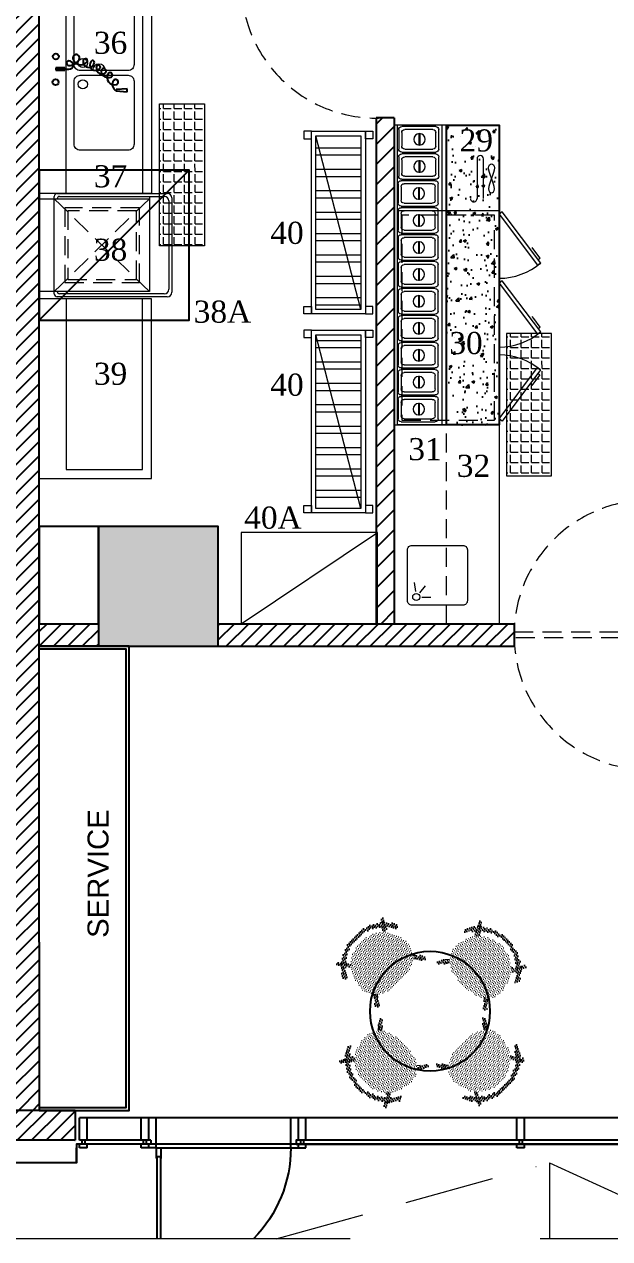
# Model space of a CAD drawing. Header units: millimetres. Extents: x 60271 to 65257, y 2062 to 12046.
# Drawn here: x 60818 to 61209, y 10680 to 11491 of the extents above; entities that cross this region are included whole.
import ezdxf

# ---------------------------------------------------------------- set-up
doc = ezdxf.new("R2010")
doc.units = ezdxf.units.MM
for name, pattern in [('DASHED', [19.05, 12.7, -6.35]), ('HIDDENX2', [19.05, 12.7, -6.35]), ('OUT LINE BUILDING$0$( Border )', [21, 6, -3, 6, -3, 0, -3])]:
    doc.linetypes.add(name, pattern=pattern)
for name, color, linetype, lineweight in [('1 LI object floor plan', 8, 'Continuous', 18), ('312M_Mutfak1', 163, 'Continuous', 18), ('FURNITURE', 134, 'Continuous', 25), ('HIDDEN', 8, 'OUT LINE BUILDING$0$( Border )', 13), ('p_tarama', 251, 'Continuous', 15), ('p_ölçü', 40, 'Continuous', 15), ('STORAGE SHELVES', 7, 'Continuous', 15), ('t_mutfak ekipmanları', 167, 'Continuous', 18), ('TXT', 3, 'Continuous', 25)]:
    doc.layers.add(name, color=color, linetype=linetype, lineweight=lineweight)
doc.layers.add('2 F oak 52', color=7, linetype='Continuous', true_color=0xf6d39b)
doc.layers.add('WINDOW', color=7, linetype='Continuous', true_color=0x0059b3)
doc.layers.add('2 FL shadow 5', color=251, linetype='Continuous', lineweight=9, true_color=0x505050)
for name, color, linetype in [('41544Çizgi', 7, 'Continuous'), ('A2-1-00-000 - Level 18', 1, 'Continuous'), ('COLUMNS', 8, 'Continuous'), ('RENDER', 5, 'Continuous'), ('t_yazi', 144, 'Continuous')]:
    doc.layers.add(name, color=color, linetype=linetype)
doc.styles.add('SAS', font='sanss___.ttf')
doc.styles.add('YAZI', font='times.ttf', dxfattribs={"height": 11})
pattern_1 = [(45, (16396.7055, 15200.732), (-4.8083261, 4.8083261), [])]
pattern_2 = [(45, (20909.5166, 12450.98), (-4.8083261, 4.8083261), [])]
pattern_3 = [(2e-15, (-15036.3138, -9809.6434), (0.67865625, 1.3573125), [0, -1.3573125])]

# ---------------------------------------------------------------- blocks, each defined once
blk = doc.blocks.new('chr4')
at = {"layer": '2 F oak 52'}
h = blk.add_hatch(dxfattribs=at)
h.set_pattern_fill('DOTS', color=256, scale=0.855, style=0)
h.set_pattern_definition(pattern_3)
h.paths.add_polyline_path([(11054.44, -2964.74, 0.285475), (11028.79, -2979.46, 0.388251), (11031.16, -2981.84, -0.278738), (11054.44, -2967.11, -0.278738), (11077.71, -2981.84, 0.388251), (11080.09, -2979.46, 0.285475)])
h.paths.add_polyline_path([(11073.37, -2975.58, 0.027312), (11071.28, -2973.57), (11069.64, -2976.14, -0.028203), (11071.49, -2978.53)], flags=17)
h.paths.add_polyline_path([(11074.1, -2969.16), (11072.98, -2970.91, -0.025782), (11075.13, -2972.83), (11076.49, -2970.71, 0.990533)], flags=17)
h.paths.add_polyline_path([(11039.24, -2976.14), (11037.59, -2973.57, 0.027312), (11035.5, -2975.58), (11037.38, -2978.53, -0.028203)], flags=17)
h.paths.add_polyline_path([(11034.78, -2969.16, 0.990533), (11032.38, -2970.71), (11033.74, -2972.83, -0.025782), (11035.89, -2970.91)], flags=17)
h.paths.add_polyline_path([(11072.8, -3001.59, -0.035026), (11071.14, -3003.2), (11072.74, -3005.15, -0.379521), (11074.39, -3003.69)])
h.paths.add_polyline_path([(11075.79, -3004.45, 1.067653), (11073.12, -3006.42), (11075.23, -3008.92, 0.000668), (11075.23, -3008.92, 0.012703), (11075.28, -3008.97, 0.945767), (11077.4, -3007.07)])
h.paths.add_polyline_path([(11037.74, -3003.2, -0.035026), (11036.07, -3001.59), (11034.49, -3003.69, -0.379521), (11036.14, -3005.15)])
h.paths.add_polyline_path([(11033.09, -3004.45), (11031.47, -3007.07, 0.971423), (11033.65, -3008.92), (11035.76, -3006.42, 1.067653)])
at = {"layer": '2 FL shadow 5'}
h = blk.add_hatch(dxfattribs=at)
h.set_pattern_fill('DOTS', color=256, scale=0.855, style=0)
h.set_pattern_definition(pattern_3)
edge = h.paths.add_edge_path()
edge.add_arc((11055.46, -2932.26), 75.23, 263.37776, 269.2231)
edge.add_arc((11053.42, -2932.26), 75.23, 270.7769, 276.62224)
edge.add_arc((11060.51, -2990.55), 16.52, 275.48954, 321.47601)
edge.add_arc((11065.05, -2993.31), 11.27, 318.08733, 355.51549)
edge.add_arc((11048.08, -2994.2), 28.2, 0.02527, 25.99628)
edge.add_arc((11049.38, -2993.75), 26.84, 26.33514, 40.99392)
edge.add_arc((11054.44, -2993.55), 23.12, 48.88791, 90)
edge.add_arc((11054.44, -2993.55), 23.12, 90, 131.11209)
edge.add_arc((11059.5, -2993.75), 26.84, 139.00608, 153.66486)
edge.add_arc((11060.79, -2994.2), 28.2, 154.00372, 179.97473)
edge.add_arc((11043.83, -2993.31), 11.27, 184.48451, 221.91267)
edge.add_arc((11048.36, -2990.55), 16.52, 218.52399, 264.51046)
at = {"layer": '1 LI object floor plan'}
for p, q in [((11034.49, -3003.69), (11036.07, -3001.59)), ((11036.14, -3005.15), (11037.74, -3003.2)), ((11072.74, -3005.15), (11071.14, -3003.2)), ((11074.39, -3003.69), (11072.8, -3001.59))]:
    blk.add_line(p, q, dxfattribs=at)
for centre, start, end in [((11053.46, -2992.73), 128.8296, 134.73699), ((11055.42, -2992.73), 45.26301, 51.1704)]:
    blk.add_arc(centre, 28.01, start, end, dxfattribs=at)
blk = doc.blocks.new('34v34v34v34')
at = {"layer": 't_mutfak ekipmanları'}
for p, q in [((25865.08, -12361.61, -0.01), (25830.97, -12387.38, -0.01)), ((25832.52, -12389.43, -0.01), (25866.63, -12363.66, -0.01)), ((25861.84, -12361.99, -0.01), (25856.2, -12366.24, -0.01)), ((25862.84, -12363.31, -0.01), (25861.84, -12361.99, -0.01)), ((25866.63, -12363.66, -0.01), (25865.08, -12361.61, -0.01)), ((25911.06, -12361.61, -0.01), (25876.95, -12387.38, -0.01)), ((25878.49, -12389.43, -0.01), (25912.6, -12363.66, -0.01)), ((25907.82, -12361.99, -0.01), (25902.18, -12366.24, -0.01)), ((25908.81, -12363.31, -0.01), (25907.82, -12361.99, -0.01)), ((25912.6, -12363.66, -0.01), (25911.06, -12361.61, -0.01)), ((25934.89, -12363.81, -0.01), (25936.43, -12361.76, -0.01)), ((25969.12, -12389.43, -0.01), (25934.89, -12363.81, -0.01)), ((25936.43, -12361.76, -0.01), (25970.65, -12387.37, -0.01)), ((25938.68, -12363.45, -0.01), (25939.67, -12362.12, -0.01)), ((25939.67, -12362.12, -0.01), (25945.32, -12366.35, -0.01)), ((25856.2, -12366.24, -0.01), (25854.76, -12367.33, -0.01)), ((25902.18, -12366.24, -0.01), (25900.74, -12367.33, -0.01)), ((25945.32, -12366.35, -0.01), (25946.77, -12367.44, -0.01)), ((25773.12, -12389.43, -0.01), (25773.12, -12459.43, -0.01)), ((25973.12, -12389.43, -0.01), (25773.12, -12389.43, -0.01)), ((25830.12, -12457.43, -0.01), (25830.12, -12389.43, -0.01)), ((25830.97, -12387.38, -0.01), (25832.52, -12389.43, -0.01)), ((25876.95, -12387.38, -0.01), (25878.49, -12389.43, -0.01)), ((25970.65, -12387.37, -0.01), (25969.12, -12389.43, -0.01)), ((25973.12, -12459.43, -0.01), (25973.12, -12389.43, -0.01)), ((25822.12, -12399.76, -0.01), (25795.45, -12399.76, -0.01)), ((25795.45, -12404.11, -0.01), (25822.12, -12404.11, -0.01)), ((25973.12, -12427.43, -0.01), (25773.11, -12427.43, -0.01)), ((25773.11, -12427.43, -0.01), (25773.11, -12459.43, -0.01)), ((25788.98, -12429.63, -0.01), (25775.98, -12429.63, -0.01)), ((25807.16, -12429.63, -0.01), (25794.16, -12429.63, -0.01)), ((25825.16, -12430.03, -0.01), (25812.16, -12430.03, -0.01)), ((25843.16, -12430.03, -0.01), (25830.16, -12430.03, -0.01)), ((25861.16, -12430.03, -0.01), (25848.16, -12430.03, -0.01)), ((25879.16, -12430.03, -0.01), (25866.16, -12430.03, -0.01)), ((25897.16, -12430.03, -0.01), (25884.16, -12430.03, -0.01)), ((25915.16, -12430.03, -0.01), (25902.16, -12430.03, -0.01)), ((25933.16, -12430.03, -0.01), (25920.16, -12430.03, -0.01)), ((25951.16, -12430.03, -0.01), (25938.16, -12430.03, -0.01)), ((25969.16, -12430.03, -0.01), (25956.16, -12430.03, -0.01)), ((25973.12, -12459.43, -0.01), (25973.12, -12427.43, -0.01)), ((25773.98, -12431.63, -0.01), (25773.98, -12454.43, -0.01)), ((25775.98, -12433.63, -0.01), (25775.98, -12452.43, -0.01)), ((25786.98, -12431.63, -0.01), (25777.98, -12431.63, -0.01)), ((25788.98, -12452.43, -0.01), (25788.98, -12433.63, -0.01)), ((25790.98, -12454.43, -0.01), (25790.98, -12431.63, -0.01)), ((25792.16, -12431.63, -0.01), (25792.16, -12454.43, -0.01)), ((25794.16, -12433.63, -0.01), (25794.16, -12452.43, -0.01)), ((25805.16, -12431.63, -0.01), (25796.16, -12431.63, -0.01)), ((25807.16, -12452.43, -0.01), (25807.16, -12433.63, -0.01)), ((25809.16, -12454.43, -0.01), (25809.16, -12431.63, -0.01)), ((25810.16, -12432.03, -0.01), (25810.16, -12454.82, -0.01)), ((25812.16, -12434.03, -0.01), (25812.16, -12452.82, -0.01)), ((25823.16, -12432.03, -0.01), (25814.16, -12432.03, -0.01)), ((25825.16, -12452.82, -0.01), (25825.16, -12434.03, -0.01)), ((25827.16, -12454.82, -0.01), (25827.16, -12432.03, -0.01)), ((25828.16, -12432.03, -0.01), (25828.16, -12454.82, -0.01)), ((25830.16, -12434.03, -0.01), (25830.16, -12452.82, -0.01)), ((25841.16, -12432.03, -0.01), (25832.16, -12432.03, -0.01)), ((25843.16, -12452.82, -0.01), (25843.16, -12434.03, -0.01)), ((25845.16, -12454.82, -0.01), (25845.16, -12432.03, -0.01)), ((25846.16, -12432.03, -0.01), (25846.16, -12454.82, -0.01)), ((25848.16, -12434.03, -0.01), (25848.16, -12452.82, -0.01)), ((25859.16, -12432.03, -0.01), (25850.16, -12432.03, -0.01)), ((25861.16, -12452.82, -0.01), (25861.16, -12434.03, -0.01)), ((25863.16, -12454.82, -0.01), (25863.16, -12432.03, -0.01)), ((25864.16, -12432.03, -0.01), (25864.16, -12454.82, -0.01)), ((25866.16, -12434.03, -0.01), (25866.16, -12452.82, -0.01)), ((25877.16, -12432.03, -0.01), (25868.16, -12432.03, -0.01)), ((25879.16, -12452.82, -0.01), (25879.16, -12434.03, -0.01)), ((25881.16, -12454.82, -0.01), (25881.16, -12432.03, -0.01)), ((25882.16, -12432.03, -0.01), (25882.16, -12454.82, -0.01)), ((25884.16, -12434.03, -0.01), (25884.16, -12452.82, -0.01)), ((25895.16, -12432.03, -0.01), (25886.16, -12432.03, -0.01)), ((25897.16, -12452.82, -0.01), (25897.16, -12434.03, -0.01)), ((25899.16, -12454.82, -0.01), (25899.16, -12432.03, -0.01)), ((25900.16, -12432.03, -0.01), (25900.16, -12454.82, -0.01)), ((25902.16, -12434.03, -0.01), (25902.16, -12452.82, -0.01)), ((25913.16, -12432.03, -0.01), (25904.16, -12432.03, -0.01)), ((25915.16, -12452.82, -0.01), (25915.16, -12434.03, -0.01)), ((25917.16, -12454.82, -0.01), (25917.16, -12432.03, -0.01)), ((25918.16, -12432.03, -0.01), (25918.16, -12454.82, -0.01)), ((25920.16, -12434.03, -0.01), (25920.16, -12452.82, -0.01)), ((25931.16, -12432.03, -0.01), (25922.16, -12432.03, -0.01)), ((25933.16, -12452.82, -0.01), (25933.16, -12434.03, -0.01)), ((25935.16, -12454.82, -0.01), (25935.16, -12432.03, -0.01)), ((25936.16, -12432.03, -0.01), (25936.16, -12454.82, -0.01)), ((25938.16, -12434.03, -0.01), (25938.16, -12452.82, -0.01)), ((25949.16, -12432.03, -0.01), (25940.16, -12432.03, -0.01)), ((25951.16, -12452.82, -0.01), (25951.16, -12434.03, -0.01)), ((25953.16, -12454.82, -0.01), (25953.16, -12432.03, -0.01)), ((25954.16, -12432.03, -0.01), (25954.16, -12454.82, -0.01)), ((25956.16, -12434.03, -0.01), (25956.16, -12452.82, -0.01)), ((25967.16, -12432.03, -0.01), (25958.16, -12432.03, -0.01)), ((25969.16, -12452.82, -0.01), (25969.16, -12434.03, -0.01)), ((25971.16, -12454.82, -0.01), (25971.16, -12432.03, -0.01)), ((25786.27, -12442.16, -0.01), (25778.77, -12442.16, -0.01)), ((25778.77, -12442.16, -0.01), (25778.77, -12442.91, -0.01)), ((25778.77, -12442.91, -0.01), (25786.27, -12442.91, -0.01)), ((25786.27, -12442.91, -0.01), (25786.27, -12442.16, -0.01)), ((25804.45, -12442.16, -0.01), (25796.95, -12442.16, -0.01)), ((25796.95, -12442.16, -0.01), (25796.95, -12442.91, -0.01)), ((25796.95, -12442.91, -0.01), (25804.45, -12442.91, -0.01)), ((25804.45, -12442.91, -0.01), (25804.45, -12442.16, -0.01)), ((25822.45, -12442.56, -0.01), (25814.95, -12442.56, -0.01)), ((25814.95, -12442.56, -0.01), (25814.95, -12443.31, -0.01)), ((25814.95, -12443.31, -0.01), (25822.45, -12443.31, -0.01)), ((25822.45, -12443.31, -0.01), (25822.45, -12442.56, -0.01)), ((25840.45, -12442.56, -0.01), (25832.95, -12442.56, -0.01)), ((25832.95, -12442.56, -0.01), (25832.95, -12443.31, -0.01)), ((25832.95, -12443.31, -0.01), (25840.45, -12443.31, -0.01)), ((25840.45, -12443.31, -0.01), (25840.45, -12442.56, -0.01)), ((25858.45, -12442.56, -0.01), (25850.95, -12442.56, -0.01)), ((25850.95, -12442.56, -0.01), (25850.95, -12443.31, -0.01)), ((25850.95, -12443.31, -0.01), (25858.45, -12443.31, -0.01)), ((25858.45, -12443.31, -0.01), (25858.45, -12442.56, -0.01)), ((25876.45, -12442.56, -0.01), (25868.95, -12442.56, -0.01)), ((25868.95, -12442.56, -0.01), (25868.95, -12443.31, -0.01)), ((25868.95, -12443.31, -0.01), (25876.45, -12443.31, -0.01)), ((25876.45, -12443.31, -0.01), (25876.45, -12442.56, -0.01)), ((25894.45, -12442.56, -0.01), (25886.95, -12442.56, -0.01)), ((25886.95, -12442.56, -0.01), (25886.95, -12443.31, -0.01)), ((25886.95, -12443.31, -0.01), (25894.45, -12443.31, -0.01)), ((25894.45, -12443.31, -0.01), (25894.45, -12442.56, -0.01)), ((25912.45, -12442.56, -0.01), (25904.95, -12442.56, -0.01)), ((25904.95, -12442.56, -0.01), (25904.95, -12443.31, -0.01)), ((25904.95, -12443.31, -0.01), (25912.45, -12443.31, -0.01)), ((25912.45, -12443.31, -0.01), (25912.45, -12442.56, -0.01)), ((25930.45, -12442.56, -0.01), (25922.95, -12442.56, -0.01)), ((25922.95, -12442.56, -0.01), (25922.95, -12443.31, -0.01)), ((25922.95, -12443.31, -0.01), (25930.45, -12443.31, -0.01)), ((25930.45, -12443.31, -0.01), (25930.45, -12442.56, -0.01)), ((25948.45, -12442.56, -0.01), (25940.95, -12442.56, -0.01)), ((25940.95, -12442.56, -0.01), (25940.95, -12443.31, -0.01)), ((25940.95, -12443.31, -0.01), (25948.45, -12443.31, -0.01)), ((25948.45, -12443.31, -0.01), (25948.45, -12442.56, -0.01)), ((25966.45, -12442.56, -0.01), (25958.95, -12442.56, -0.01)), ((25958.95, -12442.56, -0.01), (25958.95, -12443.31, -0.01)), ((25958.95, -12443.31, -0.01), (25966.45, -12443.31, -0.01)), ((25966.45, -12443.31, -0.01), (25966.45, -12442.56, -0.01)), ((25777.98, -12454.43, -0.01), (25786.98, -12454.43, -0.01)), ((25796.16, -12454.43, -0.01), (25805.16, -12454.43, -0.01)), ((25814.16, -12454.82, -0.01), (25823.16, -12454.82, -0.01)), ((25832.16, -12454.82, -0.01), (25841.16, -12454.82, -0.01)), ((25850.16, -12454.82, -0.01), (25859.16, -12454.82, -0.01)), ((25868.16, -12454.82, -0.01), (25877.16, -12454.82, -0.01)), ((25886.16, -12454.82, -0.01), (25895.16, -12454.82, -0.01)), ((25904.16, -12454.82, -0.01), (25913.16, -12454.82, -0.01)), ((25922.16, -12454.82, -0.01), (25931.16, -12454.82, -0.01)), ((25940.16, -12454.82, -0.01), (25949.16, -12454.82, -0.01)), ((25958.16, -12454.82, -0.01), (25967.16, -12454.82, -0.01)), ((25773.11, -12459.43, -0.01), (25973.12, -12459.43, -0.01)), ((25773.12, -12457.43, -0.01), (25973.12, -12457.43, -0.01)), ((25773.12, -12459.43, -0.01), (25973.12, -12459.43, -0.01)), ((25775.98, -12456.43, -0.01), (25788.98, -12456.43, -0.01)), ((25794.16, -12456.43, -0.01), (25807.16, -12456.43, -0.01)), ((25812.16, -12456.82, -0.01), (25825.16, -12456.82, -0.01)), ((25830.16, -12456.82, -0.01), (25843.16, -12456.82, -0.01)), ((25848.16, -12456.82, -0.01), (25861.16, -12456.82, -0.01)), ((25866.16, -12456.82, -0.01), (25879.16, -12456.82, -0.01)), ((25884.16, -12456.82, -0.01), (25897.16, -12456.82, -0.01)), ((25902.16, -12456.82, -0.01), (25915.16, -12456.82, -0.01)), ((25920.16, -12456.82, -0.01), (25933.16, -12456.82, -0.01)), ((25938.16, -12456.82, -0.01), (25951.16, -12456.82, -0.01)), ((25956.16, -12456.82, -0.01), (25969.16, -12456.82, -0.01))]:
    blk.add_line(p, q, dxfattribs=at)
at = {"layer": 't_mutfak ekipmanları', "linetype": 'DASHED'}
for p, q in [((25970.12, -12392.43, -0.01), (25833.12, -12392.43, -0.01)), ((25833.12, -12392.43, -0.01), (25833.12, -12454.43, -0.01)), ((25970.12, -12454.43, -0.01), (25970.12, -12392.43, -0.01)), ((25833.12, -12454.43, -0.01), (25970.12, -12454.43, -0.01))]:
    blk.add_line(p, q, dxfattribs=at)
at = {"layer": 't_mutfak ekipmanları'}
blk.add_lwpolyline([(25801.56, -12392.45), (25803.01, -12392.62), (25804.72, -12393.08), (25806.58, -12393.72), (25808.53, -12394.45), (25810.48, -12395.19), (25812.34, -12395.83), (25814.04, -12396.28), (25815.5, -12396.45), (25816.64, -12396.28), (25817.46, -12395.83), (25817.95, -12395.19), (25818.12, -12394.45), (25817.95, -12393.72), (25817.46, -12393.08), (25816.64, -12392.62), (25815.5, -12392.45), (25814.04, -12392.62), (25812.34, -12393.08), (25810.48, -12393.72), (25808.53, -12394.45), (25806.58, -12395.19), (25804.72, -12395.83), (25803.01, -12396.28), (25801.56, -12396.45), (25800.41, -12396.28), (25799.6, -12395.83), (25799.11, -12395.19), (25798.94, -12394.45), (25799.11, -12393.72), (25799.6, -12393.08), (25800.41, -12392.62)], close=True, dxfattribs=at)
for centre, major_axis, start_param, end_param in [((25832.52, -12389.43, -0.01), (30.23, 30.23), 5.497787, 6.204806), ((25878.49, -12389.43, -0.01), (30.23, 30.23), 5.497787, 6.204806), ((25969.12, -12389.43, -0.01), (-30.23, 30.23), 0.082991, 0.785398), ((25795.45, -12401.93, -0.01), (-1.54, 1.54), -0.785398, 2.356194), ((25822.12, -12406.28, -0.01), (-1.54, 1.54), 2.356194, 5.497787)]:
    blk.add_ellipse(centre, major_axis=major_axis, ratio=1, start_param=start_param, end_param=end_param, dxfattribs=at)
at = {"layer": 't_mutfak ekipmanları', "extrusion": (0, 0, -1)}
for centre, major_axis, start_param, end_param in [((25775.98, -12431.63, -0.01), (1.41, 1.41), 3.926991, 5.497787), ((25788.98, -12431.63, -0.01), (-1.41, 1.41), 0.785398, 2.356194), ((25794.16, -12431.63, -0.01), (1.41, 1.41), 3.926991, 5.497787), ((25807.16, -12431.63, -0.01), (-1.41, 1.41), 0.785398, 2.356194), ((25812.16, -12432.03, -0.01), (1.41, 1.41), 3.926991, 5.497787), ((25825.16, -12432.03, -0.01), (-1.41, 1.41), 0.785398, 2.356194), ((25830.16, -12432.03, -0.01), (1.41, 1.41), 3.926991, 5.497787), ((25843.16, -12432.03, -0.01), (-1.41, 1.41), 0.785398, 2.356194), ((25848.16, -12432.03, -0.01), (1.41, 1.41), 3.926991, 5.497787), ((25861.16, -12432.03, -0.01), (-1.41, 1.41), 0.785398, 2.356194), ((25866.16, -12432.03, -0.01), (1.41, 1.41), 3.926991, 5.497787), ((25879.16, -12432.03, -0.01), (-1.41, 1.41), 0.785398, 2.356194), ((25884.16, -12432.03, -0.01), (1.41, 1.41), 3.926991, 5.497787), ((25897.16, -12432.03, -0.01), (-1.41, 1.41), 0.785398, 2.356194), ((25902.16, -12432.03, -0.01), (1.41, 1.41), 3.926991, 5.497787), ((25915.16, -12432.03, -0.01), (-1.41, 1.41), 0.785398, 2.356194), ((25920.16, -12432.03, -0.01), (1.41, 1.41), 3.926991, 5.497787), ((25933.16, -12432.03, -0.01), (-1.41, 1.41), 0.785398, 2.356194), ((25938.16, -12432.03, -0.01), (1.41, 1.41), 3.926991, 5.497787), ((25951.16, -12432.03, -0.01), (-1.41, 1.41), 0.785398, 2.356194), ((25956.16, -12432.03, -0.01), (1.41, 1.41), 3.926991, 5.497787), ((25969.16, -12432.03, -0.01), (-1.41, 1.41), 0.785398, 2.356194), ((25777.98, -12433.63, -0.01), (-1.41, 1.41), 5.497787, 7.068583), ((25782.52, -12442.56, -0.01), (-2.7, 2.7), 5.497787, 11.780972), ((25786.98, -12433.63, -0.01), (1.41, 1.41), -0.785398, 0.785398), ((25796.16, -12433.63, -0.01), (-1.41, 1.41), 5.497787, 7.068583), ((25800.7, -12442.56, -0.01), (-2.7, 2.7), 5.497787, 11.780972), ((25805.16, -12433.63, -0.01), (1.41, 1.41), -0.785398, 0.785398), ((25814.16, -12434.03, -0.01), (-1.41, 1.41), 5.497787, 7.068583), ((25823.16, -12434.03, -0.01), (1.41, 1.41), -0.785398, 0.785398), ((25832.16, -12434.03, -0.01), (-1.41, 1.41), 5.497787, 7.068583), ((25841.16, -12434.03, -0.01), (1.41, 1.41), -0.785398, 0.785398), ((25850.16, -12434.03, -0.01), (-1.41, 1.41), 5.497787, 7.068583), ((25859.16, -12434.03, -0.01), (1.41, 1.41), -0.785398, 0.785398), ((25868.16, -12434.03, -0.01), (-1.41, 1.41), 5.497787, 7.068583), ((25877.16, -12434.03, -0.01), (1.41, 1.41), -0.785398, 0.785398), ((25886.16, -12434.03, -0.01), (-1.41, 1.41), 5.497787, 7.068583), ((25895.16, -12434.03, -0.01), (1.41, 1.41), -0.785398, 0.785398), ((25904.16, -12434.03, -0.01), (-1.41, 1.41), 5.497787, 7.068583), ((25913.16, -12434.03, -0.01), (1.41, 1.41), -0.785398, 0.785398), ((25922.16, -12434.03, -0.01), (-1.41, 1.41), 5.497787, 7.068583), ((25931.16, -12434.03, -0.01), (1.41, 1.41), -0.785398, 0.785398), ((25940.16, -12434.03, -0.01), (-1.41, 1.41), 5.497787, 7.068583), ((25949.16, -12434.03, -0.01), (1.41, 1.41), -0.785398, 0.785398), ((25958.16, -12434.03, -0.01), (-1.41, 1.41), 5.497787, 7.068583), ((25967.16, -12434.03, -0.01), (1.41, 1.41), -0.785398, 0.785398), ((25818.7, -12442.96, -0.01), (-2.7, 2.7), 5.497787, 11.780972), ((25836.7, -12442.96, -0.01), (-2.7, 2.7), 5.497787, 11.780972), ((25854.7, -12442.96, -0.01), (-2.7, 2.7), 5.497787, 11.780972), ((25872.7, -12442.96, -0.01), (-2.7, 2.7), 5.497787, 11.780972), ((25890.7, -12442.96, -0.01), (-2.7, 2.7), 5.497787, 11.780972), ((25908.7, -12442.96, -0.01), (-2.7, 2.7), 5.497787, 11.780972), ((25926.7, -12442.96, -0.01), (-2.7, 2.7), 5.497787, 11.780972), ((25944.7, -12442.96, -0.01), (-2.7, 2.7), 5.497787, 11.780972), ((25962.7, -12442.96, -0.01), (-2.7, 2.7), 5.497787, 11.780972), ((25775.98, -12454.43, -0.01), (-1.41, 1.41), 3.926991, 5.497787), ((25777.98, -12452.43, -0.01), (-1.41, 1.41), 3.926991, 5.497787), ((25786.98, -12452.43, -0.01), (-1.41, 1.41), 2.356194, 3.926991), ((25788.98, -12454.43, -0.01), (1.41, 1.41), 0.785398, 2.356194), ((25794.16, -12454.43, -0.01), (-1.41, 1.41), 3.926991, 5.497787), ((25796.16, -12452.43, -0.01), (-1.41, 1.41), 3.926991, 5.497787), ((25805.16, -12452.43, -0.01), (-1.41, 1.41), 2.356194, 3.926991), ((25807.16, -12454.43, -0.01), (1.41, 1.41), 0.785398, 2.356194), ((25812.16, -12454.82, -0.01), (-1.41, 1.41), 3.926991, 5.497787), ((25814.16, -12452.82, -0.01), (-1.41, 1.41), 3.926991, 5.497787), ((25823.16, -12452.82, -0.01), (-1.41, 1.41), 2.356194, 3.926991), ((25825.16, -12454.82, -0.01), (1.41, 1.41), 0.785398, 2.356194), ((25830.16, -12454.82, -0.01), (-1.41, 1.41), 3.926991, 5.497787), ((25832.16, -12452.82, -0.01), (-1.41, 1.41), 3.926991, 5.497787), ((25841.16, -12452.82, -0.01), (-1.41, 1.41), 2.356194, 3.926991), ((25843.16, -12454.82, -0.01), (1.41, 1.41), 0.785398, 2.356194), ((25848.16, -12454.82, -0.01), (-1.41, 1.41), 3.926991, 5.497787), ((25850.16, -12452.82, -0.01), (-1.41, 1.41), 3.926991, 5.497787), ((25859.16, -12452.82, -0.01), (-1.41, 1.41), 2.356194, 3.926991), ((25861.16, -12454.82, -0.01), (1.41, 1.41), 0.785398, 2.356194), ((25866.16, -12454.82, -0.01), (-1.41, 1.41), 3.926991, 5.497787), ((25868.16, -12452.82, -0.01), (-1.41, 1.41), 3.926991, 5.497787), ((25877.16, -12452.82, -0.01), (-1.41, 1.41), 2.356194, 3.926991), ((25879.16, -12454.82, -0.01), (1.41, 1.41), 0.785398, 2.356194), ((25884.16, -12454.82, -0.01), (-1.41, 1.41), 3.926991, 5.497787), ((25886.16, -12452.82, -0.01), (-1.41, 1.41), 3.926991, 5.497787), ((25895.16, -12452.82, -0.01), (-1.41, 1.41), 2.356194, 3.926991), ((25897.16, -12454.82, -0.01), (1.41, 1.41), 0.785398, 2.356194), ((25902.16, -12454.82, -0.01), (-1.41, 1.41), 3.926991, 5.497787), ((25904.16, -12452.82, -0.01), (-1.41, 1.41), 3.926991, 5.497787), ((25913.16, -12452.82, -0.01), (-1.41, 1.41), 2.356194, 3.926991), ((25915.16, -12454.82, -0.01), (1.41, 1.41), 0.785398, 2.356194), ((25920.16, -12454.82, -0.01), (-1.41, 1.41), 3.926991, 5.497787), ((25922.16, -12452.82, -0.01), (-1.41, 1.41), 3.926991, 5.497787), ((25931.16, -12452.82, -0.01), (-1.41, 1.41), 2.356194, 3.926991), ((25933.16, -12454.82, -0.01), (1.41, 1.41), 0.785398, 2.356194), ((25938.16, -12454.82, -0.01), (-1.41, 1.41), 3.926991, 5.497787), ((25940.16, -12452.82, -0.01), (-1.41, 1.41), 3.926991, 5.497787), ((25949.16, -12452.82, -0.01), (-1.41, 1.41), 2.356194, 3.926991), ((25951.16, -12454.82, -0.01), (1.41, 1.41), 0.785398, 2.356194), ((25956.16, -12454.82, -0.01), (-1.41, 1.41), 3.926991, 5.497787), ((25958.16, -12452.82, -0.01), (-1.41, 1.41), 3.926991, 5.497787), ((25967.16, -12452.82, -0.01), (-1.41, 1.41), 2.356194, 3.926991), ((25969.16, -12454.82, -0.01), (1.41, 1.41), 0.785398, 2.356194)]:
    blk.add_ellipse(centre, major_axis=major_axis, ratio=1, start_param=start_param, end_param=end_param, dxfattribs=at)
blk = doc.blocks.new('A$C7ED97EAE')
at = {"layer": 't_mutfak ekipmanları'}
for p, q in [((3.5, 88.5), (65.5, 88.5)), ((3.5, 15), (3.5, 88.5)), ((65.5, 88.5), (65.5, 15)), ((0, 3), (0, 76.5)), ((2, 78.5), (3.5, 78.5)), ((2, 5), (2, 75)), ((3.5, 78.5), (65.5, 78.5)), ((3.5, 76.5), (3.5, 76.5)), ((65.5, 78.5), (67, 78.5)), ((65.5, 76.5), (65.5, 76.5)), ((67, 75), (67, 5)), ((69, 76.5), (69, 3)), ((65.5, 15), (3.5, 15)), ((67, 15), (65.5, 15)), ((66, 0), (3, 0)), ((64, 2), (5, 2))]:
    blk.add_line(p, q, dxfattribs=at)
at = {"layer": 't_mutfak ekipmanları', "linetype": 'DASHED'}
for p, q in [((65.5, 78.5), (3.5, 15)), ((65.5, 15), (3.5, 78.5))]:
    blk.add_line(p, q, dxfattribs=at)
for points in [[(9.5, 21.5), (59.5, 21.5), (59.5, 71.5), (9.5, 71.5)], [(11.5, 23.5), (57.5, 23.5), (57.5, 69.5), (11.5, 69.5)]]:
    blk.add_lwpolyline(points, close=True, dxfattribs=at)
at = {"layer": 't_mutfak ekipmanları'}
for centre, radius, start, end in [((2, 76.5), 2, 90, 180), ((3.5, 75), 1.5, 90, 180), ((65.5, 75), 1.5, 0, 90), ((67, 76.5), 2, 0, 90), ((3, 3), 3, 180, 270), ((5, 5), 3, 180, 270), ((64, 5), 3, 270, 0), ((66, 3), 3, 270, 0)]:
    blk.add_arc(centre, radius, start, end, dxfattribs=at)
blk = doc.blocks.new('A$C7BE05278')
at = {"layer": '41544Çizgi'}
h = blk.add_hatch(color=256, dxfattribs=at)
h.paths.add_polyline_path([(4.65, 9.9, -0.025454), (4.81, 10.42, 0.278063), (0.77, 7.52), (1.23, 7.32, -0.265675)])
h.paths.add_polyline_path([(5.35, 10.43, 0.028094), (4.81, 10.42, 0.025454), (4.65, 9.9, -0.030609), (5.18, 9.93, -0.027259)])
h.paths.add_polyline_path([(5.35, 10.43, 0.027259), (5.18, 9.93, -0.171751), (7.9, 8.98), (7.9, 8.98), (7.9, 8.98, -1.347305), (5.22, 7.15, -0.147228), (5.18, 9.93, 0.030609), (4.65, 9.9, 0.138731), (4.75, 7, 1.347306), (8.21, 9.37, 0.162476)])
h.paths.add_polyline_path([(12.46, 12.66), (12.73, 13.08, 0.483116), (4.81, 10.42, -0.028094), (5.35, 10.43, -0.470681)])
for p, q in [((14.4, 47.58), (14.34, 41.67)), ((14.4, 47.58), (14.34, 41.67)), ((14.34, 41.67), (15.9, 41.65)), ((14.34, 41.67), (15.9, 41.65)), ((15.96, 47.57), (14.4, 47.58)), ((15.96, 47.57), (14.4, 47.58)), ((15.05, 47.56), (14.97, 38.92)), ((15.9, 41.65), (15.96, 47.57)), ((15.9, 41.65), (15.96, 47.57)), ((0.47, 7.33), (0, 0.02)), ((0.47, 7.33), (0, 0.02)), ((0, 0.02), (1.86, 0)), ((1.54, 7.31), (0.47, 7.33)), ((1.54, 7.31), (0.47, 7.33)), ((1.86, 0), (1.54, 7.31)), ((1.86, 0), (1.54, 7.31))]:
    blk.add_line(p, q, dxfattribs=at)
for centre in [(6.31, 47.78), (23.47, 47.61)]:
    blk.add_circle(centre, 1.99, dxfattribs=at)
for centre, radius, start, end in [((17.83, 38.9), 2.86, 179.43001, 359.43001), ((19.09, 38.88), 1.6, 359.43001, 179.43001), ((25.13, 38.82), 7.64, 179.43001, 242.03458), ((23.49, 30.88), 5.53, 105.76632, 225.7833), ((22.59, 34.05), 2.23, 242.03458, 105.76632), ((18.07, 21.08), 3.83, 52.40892, 229.11119), ((20, 25.62), 3.8, 74.94983, 261.67628), ((20.62, 27.93), 1.41, 225.7833, 74.94983), ((14.42, 12.56), 4.98, 103.11986, 200.77428), ((15.59, 16.68), 3.77, 86.01564, 220.67721), ((13.69, 15.69), 1.76, 236.80878, 103.11986), ((16.45, 19.21), 1.37, 229.11119, 116.32433), ((19.64, 23.11), 1.26, 261.67628, 52.40892), ((4.79, 5.59), 4.31, 51.245, 156.7533), ((9.42, 8.58), 4.83, 57.01034, 197.57947), ((6.43, 7.63), 1.7, 197.57947, 51.245), ((11.21, 11.34), 1.54, 200.77428, 57.01034)]:
    blk.add_arc(centre, radius, start, end, dxfattribs=at)
blk.add_solid([(15.9, 41.65), (14.34, 41.67), (15.96, 47.57), (14.4, 47.58)], dxfattribs=at)
blk = doc.blocks.new('43v343v34')
at = {"layer": 'STORAGE SHELVES'}
h = blk.add_hatch(dxfattribs=at)
h.set_pattern_fill('ANSI32', color=254, scale=1.5, angle=45, style=0)
h.set_pattern_definition([(90, (-203932.487, -307901.957), (-14.2875, -1e-11), []), (90, (-203927.724, -307897.195), (-14.2875, -1e-11), [])])
h.paths.add_polyline_path([(-203736.12, -312350.58), (-203736.12, -312320.58), (-203852.12, -312320.58), (-203852.12, -312350.58)])
blk.add_line((-203736.12, -312320.58), (-203852.12, -312350.58), dxfattribs=at)
for points in [[(-203850.12, -312312.58), (-203850.12, -312317.58), (-203855.12, -312317.58), (-203855.12, -312312.58)], [(-203733.12, -312317.58), (-203733.12, -312353.58), (-203855.12, -312353.58), (-203855.12, -312317.58)], [(-203738.12, -312312.58), (-203738.12, -312317.58), (-203733.12, -312317.58), (-203733.12, -312312.58)], [(-203736.12, -312320.58), (-203736.12, -312350.58), (-203852.12, -312350.58), (-203852.12, -312320.58)], [(-203850.12, -312358.58), (-203850.12, -312353.58), (-203855.12, -312353.58), (-203855.12, -312358.58)], [(-203738.12, -312358.58), (-203738.12, -312353.58), (-203733.12, -312353.58), (-203733.12, -312358.58)]]:
    blk.add_lwpolyline(points, close=True, dxfattribs=at)

msp = doc.modelspace()

# ---------------------------------------------------------------- hatches: boundary and pattern name
h = msp.add_hatch()
h.set_pattern_fill('AR-CONC', color=256, scale=0.1)
h.paths.add_polyline_path([(61135.23, 11423.49), (61100.23, 11423.49), (61100.23, 11366.49), (61135.23, 11366.49)])
h.paths.add_polyline_path([(61128.2, 11381.11), (61128.37, 11382.56), (61128.82, 11384.26), (61129.46, 11386.13), (61130.2, 11388.08), (61129.46, 11390.02), (61128.82, 11391.89), (61128.37, 11393.59), (61128.2, 11395.05), (61128.37, 11396.19), (61128.82, 11397.01), (61129.46, 11397.5), (61130.2, 11397.66), (61130.93, 11397.5), (61131.57, 11397.01), (61132.03, 11396.19), (61132.2, 11395.05), (61132.03, 11393.59), (61131.57, 11391.89), (61130.93, 11390.02), (61130.2, 11388.08), (61130.93, 11386.13), (61131.57, 11384.26), (61132.03, 11382.56), (61132.2, 11381.11), (61132.03, 11379.96), (61131.57, 11379.14), (61130.93, 11378.65), (61130.2, 11378.49), (61129.46, 11378.65), (61128.82, 11379.14), (61128.37, 11379.96)], flags=16)
h.paths.add_polyline_path([(61132.23, 11363.49), (61100.23, 11363.49), (61100.23, 11226.49), (61132.23, 11226.49)], flags=17)
h.paths.add_polyline_path([(61135.23, 11366.49), (61100.23, 11366.49), (61100.23, 11363.49), (61132.23, 11363.49), (61132.23, 11226.49), (61100.23, 11226.49), (61100.23, 11223.49), (61135.23, 11223.49)])
h.paths.add_polyline_path([(61105.14, 11401.96), (61134.45, 11401.96), (61134.45, 11424.51), (61105.14, 11424.51)], flags=9)
h.paths.add_polyline_path([(61098.24, 11266.7), (61127.53, 11266.7), (61127.53, 11289.18), (61098.24, 11289.18)], flags=9)
at = {"layer": 'COLUMNS', "ltscale": 10}
h = msp.add_hatch(dxfattribs=at)
h.set_pattern_fill('ANSI31', color=256, scale=54.4)
h.set_pattern_definition(pattern_1)
h.paths.add_polyline_path([(60745.45, 10907.96), (60745.45, 10877.96), (60828.23, 10877.96), (60828.23, 11617.12), (60828.23, 11618.35), (60828.23, 11627.96), (60798.23, 11627.96), (60798.23, 10907.96)])
h = msp.add_hatch(dxfattribs=at)
h.set_pattern_fill('ANSI31', color=256, scale=3)
h.set_pattern_definition([(45, (-289.748, 433.475), (-6.7351921, 6.7351921), [])])
h.paths.add_polyline_path([(61065.23, 11428.5), (61059.23, 11428.5, -0.016681), (61053.23, 11428.29), (61053.23, 11090.65), (61065.23, 11090.65)])
h.paths.add_polyline_path([(61053.23, 11518.5), (61065.23, 11518.5), (61065.23, 11607.96), (61053.23, 11607.96)])
h = msp.add_hatch(dxfattribs=at)
h.set_pattern_fill('ANSI31', color=256, scale=54.4)
h.paths.add_polyline_path([(60867.72, 11155.65), (60828.23, 11155.65), (60828.23, 11090.65), (60867.72, 11090.65)])
at = {"layer": 'COLUMNS', "ltscale": 3}
h = msp.add_hatch(dxfattribs=at)
h.set_pattern_fill('AR-CONC', color=256, scale=3.4)
h.set_pattern_definition([(50, (16396.705, 15200.732), (24.386846, -2.133573), [2.55, -28.05]), (355, (16396.705, 15200.732), (-4.717545, 25.574533), [2.04, -22.44]), (100.451444, (16398.738, 15200.554), (19.669301, 23.44096), [2.167167, -23.838832]), (46.1842, (16396.705, 15207.532), (36.286205, -5.627656), [3.825, -42.075]), (96.635635, (16399.73, 15207.063), (31.778506, 33.120032), [3.250752, -35.758268]), (351.18416, (16396.705, 15207.53), (31.778506, 33.120032), [3.06, -33.66]), (21, (16400.105, 15205.832), (20.29484, -13.689042), [2.55, -28.05]), (326, (16400.105, 15205.832), (8.272721, 24.655102), [2.04, -22.44]), (71.451445, (16401.797, 15204.69), (28.567561, 10.966059), [2.167166, -23.838832]), (37.5, (16396.7055, 15200.732), (0.413435, 11.318391), [0, -22.168, 0, -22.78, 0, -22.525]), (7.5, (16396.705, 15200.732), (8.9443643, 13.4099982), [0, -12.988, 0, -21.658, 0, -8.585]), (327.5, (16389.1235, 15200.732), (18.1499628, -0.7668656), [0, -8.5, 0, -26.52, 0, -35.19]), (317.5, (16385.723, 15200.732), (19.82833, 3.4035694), [0, -11.05, 0, -17.612, 0, -24.99])])
h.paths.add_polyline_path([(60947.72, 11155.65), (60867.72, 11155.65), (60867.72, 11075.65), (60947.72, 11075.65)])
h.paths.add_polyline_path([(61947.72, 11155.65), (61868.37, 11155.65), (61868.37, 11075.65), (61947.72, 11075.65)])
at = {"layer": 'COLUMNS', "ltscale": 10}
h = msp.add_hatch(dxfattribs=at)
h.set_pattern_fill('ANSI31', color=256, scale=54.4)
h.set_pattern_definition(pattern_2)
h.paths.add_polyline_path([(60947.72, 11090.65), (60947.72, 11075.65)])
h.paths.add_polyline_path([(60867.72, 11090.65), (60828.23, 11090.65), (60828.23, 11075.65), (60867.72, 11075.65)])
h = msp.add_hatch(dxfattribs=at)
h.set_pattern_fill('ANSI31', color=256, scale=54.4)
h.set_pattern_definition(pattern_2)
h.paths.add_polyline_path([(60947.72, 11090.65), (60947.72, 11075.65), (61145.23, 11075.65), (61145.23, 11090.65)])
h = msp.add_hatch(dxfattribs=at)
h.set_pattern_fill('ANSI31', color=256, scale=54.4)
h.set_pattern_definition(pattern_1)
h.paths.add_polyline_path([(60828.23, 10877.96), (60808.23, 10877.96), (60808.23, 10770.74), (60808.23, 10765.74), (60828.23, 10765.74)])
h = msp.add_hatch(dxfattribs=at)
h.set_pattern_fill('ANSI31', color=256, scale=54.4)
h.set_pattern_definition(pattern_1)
h.paths.add_polyline_path([(60745.45, 10765.74), (60745.45, 10745.74), (60852.19, 10745.74), (60852.19, 10765.74)])
at = {"layer": 't_mutfak ekipmanları'}
h = msp.add_hatch(dxfattribs=at)
h.set_pattern_fill('ANGLE', color=256, angle=360.01446)
h.set_pattern_definition([(0.01446, (52828.8334, 14478.009), (-0.001763, 6.985), [5.08, -1.905]), (90.01446, (52828.8334, 14478.009), (-6.985, -0.001763), [5.08, -1.905])])
h.paths.add_polyline_path([(60908.54, 11342.91), (60938.54, 11342.92), (60938.51, 11437.92), (60908.51, 11437.91)])
h = msp.add_hatch(dxfattribs=at)
h.set_pattern_fill('ANGLE', color=256, angle=360.01446)
h.set_pattern_definition([(0.01446, (53060.5356, 14297.6024), (-0.001763, 6.985), [5.08, -1.905]), (90.01446, (53060.5356, 14297.6024), (-6.985, -0.001763), [5.08, -1.905])])
h.paths.add_polyline_path([(61140.24, 11284.36), (61170.24, 11284.36), (61170.21, 11189.36), (61140.21, 11189.36)])

# ---------------------------------------------------------------- linework, layer by layer
msp.add_line((60828.23, 11293.46), (60928.23, 11393.46))
for points in [[(61100.23, 11423.49), (61135.23, 11423.49), (61135.23, 11223.49), (61100.23, 11223.49)], [(60828.23, 11293.46), (60928.23, 11293.46), (60928.23, 11393.46), (60828.23, 11393.46)]]:
    msp.add_lwpolyline(points, close=True)
at = {"layer": '312M_Mutfak1'}
msp.add_lwpolyline([(61135.23, 11223.49), (61135.23, 11090.65), (61065.23, 11090.65), (61065.23, 11223.49)], close=True, dxfattribs=at)
at = {"layer": 'A2-1-00-000 - Level 18'}
for p, q in [((60828.23, 10877.96), (60828.23, 11627.96)), ((61053.23, 11428.5), (61053.23, 11091.19)), ((61065.23, 11428.5), (61053.23, 11428.5)), ((61065.23, 11428.5), (61065.23, 11090.65)), ((60828.23, 11090.65), (60867.72, 11090.65)), ((60947.72, 11090.65), (60962.72, 11090.65)), ((60962.72, 11090.65), (61145.23, 11090.65)), ((61135.23, 11090.65), (61145.23, 11090.65)), ((61145.23, 11090.65), (61145.23, 11075.65)), ((60828.23, 11075.65), (60867.72, 11075.65)), ((60947.72, 11075.65), (60962.72, 11075.65)), ((60962.72, 11075.65), (61145.23, 11075.65)), ((60828.23, 10877.96), (60828.23, 10765.74)), ((60852.19, 10765.74), (60745.45, 10765.74)), ((60852.19, 10765.74), (60852.19, 10745.74)), ((60852.19, 10745.74), (60745.45, 10745.74)), ((60853.19, 10730.74), (60853.19, 10740.74)), ((60853.19, 10730.74), (60745.45, 10730.74))]:
    msp.add_line(p, q, dxfattribs=at)
at = {"layer": 'A2-1-00-000 - Level 18', "flags": 128}
msp.add_lwpolyline([(61751.62, 10680.04), (61751.62, 10730.74), (61304.19, 10730.74), (61304.19, 10743.24), (60853.19, 10743.24), (60853.19, 10730.74), (60818.23, 10730.74), (60745.45, 10730.74)], dxfattribs=at)
at = {"layer": 'COLUMNS', "ltscale": 3}
for p, q in [((60906.19, 10740.74), (60906.19, 10733.86)), ((60906.19, 10740.74), (60909.69, 10740.74)), ((60909.69, 10733.86), (60909.69, 10740.74)), ((60906.19, 10733.86), (60906.69, 10733.47)), ((60906.69, 10734.74), (60906.69, 10680.04)), ((60909.19, 10734.74), (60906.69, 10734.74)), ((60909.19, 10734.74), (60909.19, 10680.04)), ((60909.69, 10733.86), (60909.19, 10733.47))]:
    msp.add_line(p, q, dxfattribs=at)
at = {"layer": 'COLUMNS', "ltscale": 10}
msp.add_lwpolyline([(60867.72, 11155.65), (60828.23, 11155.65), (60828.23, 11090.65), (60867.72, 11090.65)], close=True, dxfattribs=at)
at = {"layer": 'COLUMNS', "ltscale": 3, "flags": 128}
msp.add_lwpolyline([(60867.72, 11075.65), (60947.72, 11075.65), (60947.72, 11155.65), (60867.72, 11155.65)], close=True, dxfattribs=at)
at = {"layer": 'COLUMNS', "ltscale": 3, "extrusion": (0, 0, -1)}
msp.add_arc((-60909.69, 10740.74), 86.5, 180, 224.56485, dxfattribs=at)
at = {"layer": 'FURNITURE', "ltscale": 10}
for points in [[(60828.23, 10765.74), (60888.23, 10765.74), (60888.23, 11075.65), (60828.23, 11075.65)], [(60828.23, 10767.74), (60886.23, 10767.74), (60886.23, 11073.65), (60828.23, 11073.65)]]:
    msp.add_lwpolyline(points, dxfattribs=at)
at = {"layer": 'FURNITURE'}
msp.add_circle((61089.14, 10831.93), 40, dxfattribs=at)
at = {"layer": 'HIDDEN', "ltscale": 10}
for p, q in [((60986.39, 10680.04), (61169, 10730.74)), ((61169, 10730.74), (61279.71, 10680.04)), ((61169, 10730.74), (61169, 10680.04))]:
    msp.add_line(p, q, dxfattribs=at)
at = {"layer": 'p_tarama', "linetype": 'HIDDENX2', "ltscale": 20}
msp.add_lwpolyline([(60745.45, 11756.7), (62559.75, 11756.7), (62559.75, 10680.04), (60745.45, 10680.04)], close=True, dxfattribs=at)
at = {"layer": 'p_tarama', "color": 3, "linetype": 'HIDDENX2'}
msp.add_lwpolyline([(61065.23, 11090.65), (61100.23, 11090.65), (61100.23, 11423.49), (61065.23, 11423.49)], close=True, dxfattribs=at)
at = {"layer": 'p_tarama', "linetype": 'HIDDENX2'}
msp.add_lwpolyline([(61145.23, 11085.15), (61235.23, 11085.15), (61235.23, 11081.15), (61145.23, 11081.15)], close=True, dxfattribs=at)
for centre, start, end in [((61053.15, 11518.29), 182.4169, 273.87301), ((61235.23, 11083.15), 90, 180), ((61235.23, 11083.15), 180, 270)]:
    msp.add_arc(centre, 90, start, end, dxfattribs=at)
at = {"layer": 'p_ölçü'}
msp.add_line((61100.23, 11223.49), (61067.23, 11223.49), dxfattribs=at)
at = {"layer": 'RENDER'}
msp.add_line((60906.19, 10740.74), (60906.19, 10743.24), dxfattribs=at)
at = {"layer": 't_mutfak ekipmanları'}
for p, q in [((60962.97, 11090.65), (61053.97, 11151.65)), ((61079.57, 11112.24, -88013.33), (61078.74, 11118.1, -88013.33)), ((61082.43, 11111.32, -88013.33), (61086.19, 11115.89, -88013.33)), ((61083.68, 11108.39, -88013.33), (61089.6, 11108.39, -88013.33))]:
    msp.add_line(p, q, dxfattribs=at)
for points in [[(60828.23, 11377.96), (60828.23, 11607.96), (60903.23, 11607.96), (60903.23, 11377.96)], [(60846.23, 11377.96), (60846.23, 11604.84), (60897.23, 11604.84), (60897.23, 11377.96)], [(60938.54, 11342.92), (60908.54, 11342.91), (60908.51, 11437.91), (60938.51, 11437.92)], [(60828.23, 11307.6), (60828.23, 11187.6), (60903.23, 11187.6), (60903.23, 11307.6)], [(60846.23, 11307.6), (60846.23, 11193.6), (60897.23, 11193.6), (60897.23, 11307.6)], [(61170.24, 11284.36), (61140.24, 11284.36), (61140.21, 11189.36), (61170.21, 11189.36)], [(60962.97, 11090.65), (61053.97, 11090.65), (61053.97, 11151.65), (60962.97, 11151.65)]]:
    msp.add_lwpolyline(points, close=True, dxfattribs=at)
for points in [[(60891.56, 11506.09), (60891.56, 11464.09, -0.414214), (60887.56, 11460.09), (60855.56, 11460.09, -0.414214), (60851.56, 11464.09), (60851.56, 11506.09, -0.414214), (60855.56, 11510.09), (60887.56, 11510.09, -0.414214)], [(60891.56, 11452.89), (60891.56, 11410.89, -0.414214), (60887.56, 11406.89), (60855.56, 11406.89, -0.414214), (60851.56, 11410.89), (60851.56, 11452.89, -0.414214), (60855.56, 11456.89), (60887.56, 11456.89, -0.414214)]]:
    msp.add_lwpolyline(points, format="xyb", close=True, dxfattribs=at)
at = {"layer": 't_mutfak ekipmanları', "elevation": -88013.33}
msp.add_lwpolyline([(61114.08, 11140.01), (61114.08, 11106.01, -0.414214), (61111.08, 11103.01), (61077.08, 11103.01, -0.414214), (61074.08, 11106.01), (61074.08, 11140.01, -0.414214), (61077.08, 11143.01), (61111.08, 11143.01, -0.414214)], format="xyb", close=True, dxfattribs=at)
at = {"layer": 't_mutfak ekipmanları'}
for centre, radius in [((60857.3, 11465.03), 3.06), ((60857.3, 11450.86), 3.06), ((61079.95, 11108.54, -88013.33), 2.39)]:
    msp.add_circle(centre, radius, dxfattribs=at)
msp.add_arc((60868.06, 11460.1), 4.25, 0, 180, dxfattribs=at)
at = {"layer": 'WINDOW', "ltscale": 10}
for p, q in [((60855.19, 10745.74), (60855.19, 10760.74)), ((60860.19, 10760.74), (60855.19, 10760.74)), ((60901.19, 10760.74), (60860.19, 10760.74)), ((60860.19, 10745.74), (60860.19, 10760.74)), ((60896.19, 10745.74), (60896.19, 10760.74)), ((61302.19, 10760.74), (60896.19, 10760.74)), ((61006.19, 10745.74), (61006.19, 10760.74)), ((61147.19, 10745.74), (61147.19, 10760.74)), ((61152.19, 10745.74), (61152.19, 10760.74)), ((60902.69, 10745.74), (60855.19, 10745.74)), ((60856.69, 10745.74), (60856.69, 10743.24)), ((60858.69, 10745.74), (60858.69, 10743.24)), ((60897.69, 10745.74), (60897.69, 10743.24)), ((60899.69, 10745.74), (60899.69, 10743.24)), ((61002.69, 10745.74), (61002.69, 10743.24)), ((61004.69, 10745.74), (61004.69, 10743.24)), ((61148.69, 10745.74), (61148.69, 10743.24)), ((61150.69, 10745.74), (61150.69, 10743.24)), ((60855.19, 10740.74), (60855.19, 10743.24)), ((60902.69, 10743.24), (60855.19, 10743.24)), ((60860.19, 10740.74), (60855.19, 10740.74)), ((60860.19, 10740.74), (60860.19, 10743.24)), ((60896.19, 10740.74), (60896.19, 10743.24)), ((60906.19, 10740.74), (60896.19, 10740.74)), ((60907.94, 10740.74), (61006.19, 10740.74)), ((61006.19, 10740.74), (61006.19, 10743.24)), ((61147.19, 10740.74), (61147.19, 10743.24)), ((61152.19, 10740.74), (61147.19, 10740.74)), ((61152.19, 10740.74), (61152.19, 10743.24))]:
    msp.add_line(p, q, dxfattribs=at)
at = {"layer": 'WINDOW', "ltscale": 10, "flags": 128}
for points in [[(60901.19, 10760.74), (60901.19, 10745.74)], [(60906.19, 10740.74), (60906.19, 10760.74)], [(60996.19, 10740.74), (60996.19, 10760.74)], [(61001.19, 10760.74), (61001.19, 10745.74)], [(60902.69, 10745.74), (60902.69, 10743.24)], [(61302.19, 10745.74), (60999.69, 10745.74), (60999.69, 10743.24), (61302.19, 10743.24)], [(60901.19, 10743.24), (60901.19, 10740.74)], [(61001.19, 10743.24), (61001.19, 10740.74)]]:
    msp.add_lwpolyline(points, dxfattribs=at)

# ---------------------------------------------------------------- block references
for p, rotation in [((66761.53, 867.03), 135), ((71053.46, 16500.87), 224.9999999999999)]:
    msp.add_blockref('chr4', p, dxfattribs=dict(rotation=rotation))
at = {"layer": 'FURNITURE', "rotation": 45}
msp.add_blockref('chr4', (51125.64, 5162.02), dxfattribs=at)
at = {"layer": 'FURNITURE', "xscale": -1, "rotation": 315}
msp.add_blockref('chr4', (71054.05, 5159.54), dxfattribs=at)
at = {"layer": 'p_ölçü', "rotation": 270}
for p in [(373363.55, -192435.59), (373363.55, -192568.44)]:
    msp.add_blockref('43v343v34', p, dxfattribs=at)
at = {"layer": 't_mutfak ekipmanları', "rotation": 90.00000000000001}
for name, p in [('A$C7BE05278', (60886.9, 11445.91)), ('A$C7ED97EAE', (60916.73, 11308.96))]:
    msp.add_blockref(name, p, dxfattribs=at)
at = {"layer": 't_mutfak ekipmanları', "color": 3, "rotation": 270.0000000000002}
msp.add_blockref('34v34v34v34', (73524.65, 37196.61, 0.01), dxfattribs=at)

# ---------------------------------------------------------------- texts
at = {"layer": 't_yazi', "color": 1, "style": 'YAZI'}
for s, p in [('36', (60864.69, 11471.2)), ('29', (61108.9, 11406.02)), ('37', (60864.69, 11382.08)), ('40', (60982.49, 11344.29)), ('38', (60864.69, 11333)), ('38A', (60931.36, 11291.66)), ('30', (61101.98, 11270.71)), ('39', (60864.69, 11250.22)), ('40', (60982.49, 11242.89)), ('31', (61074.63, 11199.88)), ('32', (61107.01, 11188.73)), ('40A', (60965.05, 11154.13))]:
    msp.add_text(s, height=14.764, dxfattribs=at).set_placement(p)
at = {"layer": 'TXT', "insert": (60867.57, 10880.91), "char_height": 14, "width": 591.3112, "attachment_point": 4, "rotation": 90, "style": 'SAS'}
msp.add_mtext('{\\fArial|b0|i0|c0|p34;SERVICE}', dxfattribs=at)

doc.saveas('drawing.dxf')
